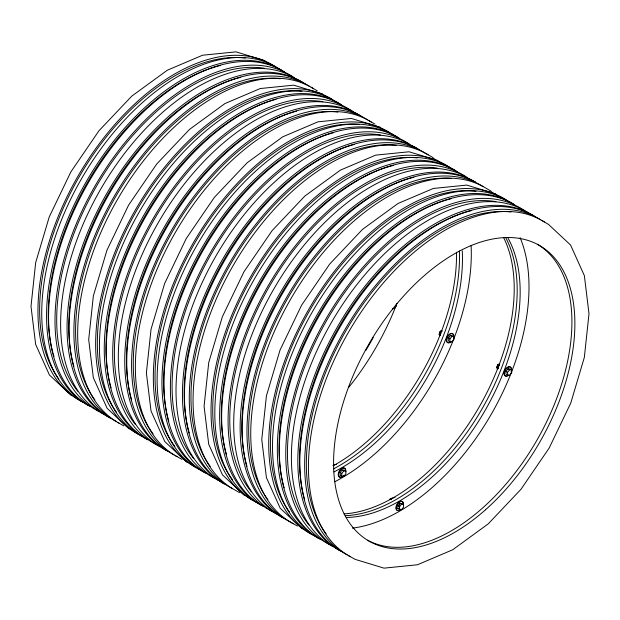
<?xml version="1.0" encoding="UTF-8"?>
<svg xmlns="http://www.w3.org/2000/svg" width="620" height="620" viewBox="0 0 620 620"><rect width="100%" height="100%" fill="white"/><g stroke="black" fill="none" stroke-linecap="round" stroke-linejoin="round"><path stroke-width="0.93" d="M439.921 335.653L439.138 334.529L440.316 331.491L441.889 330.584M497.612 368.962L496.829 367.838L498.007 364.8L499.581 363.886M340.155 472.541L342.201 469.999L344.247 470.185L345.875 471.123L345.875 473.85L343.829 476.393L341.783 476.207L340.155 475.269L340.155 472.541L341.783 473.479L341.783 476.207M448.26 338.071L450.298 335.529L452.344 335.707L453.972 336.644L453.972 339.373L451.926 341.915L449.88 341.736L448.26 340.798L448.26 338.071L449.88 339.008L449.88 341.736M341.783 473.479L343.829 470.936L345.875 471.123M449.88 339.008L451.926 336.466L453.972 336.644M397.854 505.85L399.892 503.308L401.938 503.494L403.566 504.432L403.566 507.152L401.52 509.694L399.474 509.516L397.854 508.578L397.854 505.85L399.474 506.788L399.474 509.516M505.951 371.38L507.997 368.838L510.035 369.016L511.663 369.954L511.663 372.682L509.617 375.224L507.571 375.046L505.951 374.108L505.951 371.38L507.571 372.318L507.571 375.046M399.474 506.788L401.52 504.246L403.566 504.432M507.571 372.318L509.617 369.776L511.663 369.954M333.002 465.512L334.575 464.597M389.91 499.271L392.266 497.907M392.871 308.489L394.235 308.605L396.281 306.063L396.281 304.25M340.155 475.269L341.519 475.393M397.854 508.578L399.892 508.757M264.903 60.659L236.011 51.855L202.585 55.219L167.307 70.223L131.797 96.108L99.006 130.719L70.85 171.926L49.243 216.915L35.666 262.617L31 306.311L35.642 344.371L49.445 374.999L71.517 395.614M322.594 93.969L293.702 85.165L260.276 88.528L224.998 103.532L189.495 129.417L156.705 164.029L128.542 205.236L106.942 250.224L93.356 295.926L88.691 339.621L93.333 377.673L107.136 408.309L129.208 428.924M380.285 127.27L351.393 118.467L317.967 121.83L282.689 136.842L247.186 162.727L214.396 197.338L186.233 238.545L164.633 283.534L151.048 329.236L146.382 372.93L151.024 410.982L164.827 441.611L186.899 462.233M437.976 160.58L409.084 151.776L375.658 155.139L340.38 170.143L304.877 196.036L272.087 230.648L243.931 271.854L222.324 316.843L208.738 362.545L204.073 406.239L208.723 444.292L222.518 474.92L244.59 495.543M495.667 193.889L466.775 185.085L433.349 188.449L398.071 203.453L362.568 229.338L329.778 263.957L301.622 305.156L280.015 350.145L266.429 395.854L261.764 439.549L266.414 477.601L280.209 508.229L302.281 528.845M182.024 459.42L175.437 455.708M239.715 492.729L233.128 489.017A193.471 111.701 -60 0 1 233.942 264.213A193.471 111.701 -60 0 1 428.203 154.876M297.406 526.031L290.819 522.327M311.209 87.304L317.238 90.784M368.908 120.606L374.929 124.085M426.599 153.915L432.621 157.395M490.319 190.704L484.29 187.225A193.471 111.701 -60 0 0 289.61 301.033A193.471 111.701 -60 0 0 293.276 523.675M541.981 220.534L548.483 224.386L570.555 245.001L584.358 275.629L589 313.689L584.335 357.384L570.757 403.085L549.15 448.074L520.994 489.281L488.204 523.892L452.693 549.777L417.415 564.781L383.989 568.145L355.097 559.341L348.51 555.636M450.298 335.529L451.926 336.466M507.997 368.838L509.617 369.776M498.007 364.8L499.425 365.622M439.138 334.529L440.557 335.35M496.829 367.838L498.248 368.66M342.201 469.999L343.829 470.936M399.892 503.308L401.52 504.246M117.746 422.398L123.767 425.878M490.792 191.076L493.597 193.68M433.101 157.767L435.907 160.371M441.781 330.879A2.155 1.24 -60 0 0 439.657 332.522A2.155 1.24 -60 0 0 440.022 334.761A2.155 1.24 -60 0 1 440.518 331.739M439.875 334.172A1.798 1.039 -60 0 1 439.836 333.072M439.991 332.646A1.798 1.039 -60 0 1 440.495 331.871M441.146 331.367A1.798 1.039 -60 0 1 441.758 331.274M439.797 334.242A1.798 1.039 -60 0 1 439.968 332.08A1.798 1.039 -60 0 1 441.758 331.251M440.897 331.382A2.155 1.24 -60 0 1 441.68 331.01M440.471 332.382A1.798 1.039 -60 0 0 440.246 332.793A2.155 1.24 -60 0 1 440.433 332.32M441.549 331.281A2.155 1.24 -60 0 1 441.936 331.158M449.105 338.412A1.798 1.039 -60 0 1 449.26 337.985M451.236 341.76A5.138 2.968 -60 0 1 446.664 340.349A5.138 2.968 -60 0 1 451.236 333.653A5.138 2.968 -60 0 1 453.437 338.528M448.973 342.628A5.138 2.968 -60 0 1 447.346 336.544A5.138 2.968 -60 0 1 453.421 334.916M450.856 341.535A5.138 2.968 -60 0 1 449.911 342.224M440.115 335.342A5.138 2.968 -60 0 1 441.06 332.917M459.381 251.022A170.632 98.51 -60 0 1 333.614 468.86M267.91 499.736A191.069 110.314 -60 0 1 287.432 298.817A191.069 110.314 -60 0 1 451.321 178.483M290.331 521.916A193.471 111.701 -60 0 1 286.626 297.445A193.471 111.701 -60 0 1 482.903 186.496M284.673 518.707A193.471 111.701 -60 0 1 281 296.065A193.471 111.701 -60 0 1 475.68 182.257M246.977 466.349A191.069 110.314 -60 0 1 281.403 293.485A191.069 110.314 -60 0 1 413.889 177.25M281.829 517.103A193.471 111.701 -60 0 1 280.201 292.795A193.471 111.701 -60 0 1 475.276 182.055M276.233 513.833A193.471 111.701 -60 0 1 272.56 291.191A193.471 111.701 -60 0 1 467.24 177.382M251.426 491.9A191.069 110.314 -60 0 1 268.94 287.223A191.069 110.314 -60 0 1 437.278 168.167M271.444 511.012A193.471 111.701 -60 0 1 268.142 285.836A193.471 111.701 -60 0 1 464.799 176.103M263.345 506.432A193.471 111.701 -60 0 1 262.121 281.418A193.471 111.701 -60 0 1 457.583 171.88M226.486 454.514A191.069 110.314 -60 0 1 260.904 281.651A191.069 110.314 -60 0 1 393.398 165.416M261.338 505.269A193.471 111.701 -60 0 1 259.703 280.961A193.471 111.701 -60 0 1 454.778 170.221M256.517 502.487A193.471 111.701 -60 0 1 254.882 278.178A193.471 111.701 -60 0 1 449.957 167.439M232.562 479.771A191.069 110.314 -60 0 1 251.898 277.38A191.069 110.314 -60 0 1 417.33 157.93M253.557 500.743A193.471 111.701 -60 0 1 251.092 275.993A193.471 111.701 -60 0 1 446.966 165.749M503.618 237.6A170.632 98.51 -60 0 1 478.88 407.503A170.632 98.51 -60 0 1 344.108 513.879M505.726 237.654A170.632 98.51 -60 0 1 481.849 409.216A170.632 98.51 -60 0 1 345.216 515.677M462.264 250.767A170.632 98.51 -60 0 1 333.955 471.929M471.115 245.582A183.063 105.695 -60 0 1 334.769 481.74M344.007 475.308A5.138 2.968 -60 0 1 338.683 475.835A5.138 2.968 -60 0 1 342.194 468.526A5.138 2.968 -60 0 1 345.704 471.781M340.876 477.098A5.138 2.968 -60 0 1 339.241 471.022A5.138 2.968 -60 0 1 345.325 469.387M335.529 464.675A5.138 2.968 -60 0 1 336.466 464.279M177.064 456.622A193.471 111.701 -60 0 1 175.84 231.609A193.471 111.701 -60 0 1 371.303 122.062M153.109 433.899A191.069 110.314 -60 0 1 172.445 231.508A191.069 110.314 -60 0 1 337.885 112.065M174.112 454.871A193.471 111.701 -60 0 1 171.647 230.121A193.471 111.701 -60 0 1 367.521 119.877M168.454 451.647A193.471 111.701 -60 0 1 166.827 227.338A193.471 111.701 -60 0 1 361.902 116.599M131.595 399.729A191.069 110.314 -60 0 1 165.292 228.137A191.069 110.314 -60 0 1 296.523 111.143M166.447 450.492A193.471 111.701 -60 0 1 165.222 225.478A193.471 111.701 -60 0 1 360.685 115.932M160.022 446.78A193.471 111.701 -60 0 1 158.387 222.464A193.471 111.701 -60 0 1 353.462 111.724M135.424 424.529A191.069 110.314 -60 0 1 154.365 219.209A191.069 110.314 -60 0 1 322.857 101.703M156.899 444.811A193.471 111.701 -60 0 1 152.76 219.217A193.471 111.701 -60 0 1 350.199 110.011M147.963 439.82A193.471 111.701 -60 0 1 146.328 215.504A193.471 111.701 -60 0 1 341.403 104.765M111.104 387.895A191.069 110.314 -60 0 1 144.793 216.303A191.069 110.314 -60 0 1 276.024 99.316M146.785 439.1A193.471 111.701 -60 0 1 144.321 214.342A193.471 111.701 -60 0 1 340.194 104.098M141.127 435.875A193.471 111.701 -60 0 1 138.694 212.962A193.471 111.701 -60 0 1 332.971 99.859M116.591 412.37A191.069 110.314 -60 0 1 136.911 210.064A191.069 110.314 -60 0 1 301.948 91.318M139.012 434.55A193.471 111.701 -60 0 1 135.71 209.374A193.471 111.701 -60 0 1 332.374 99.642M497.418 367.923A2.155 1.24 -60 0 1 497.473 365.575A2.155 1.24 -60 0 1 499.472 364.18M497.565 367.482A1.798 1.039 -60 0 1 497.527 366.381M497.682 365.955A1.798 1.039 -60 0 1 498.186 365.172M498.503 364.878A1.798 1.039 -60 0 1 499.449 364.583A1.798 1.039 -60 0 0 497.659 365.389A1.798 1.039 -60 0 0 497.488 367.551M497.465 367.807A2.155 1.24 -60 0 1 497.728 365.722A2.155 1.24 -60 0 1 499.371 364.32M497.938 366.094A1.798 1.039 -60 0 1 498.162 365.684M499.092 364.824A1.798 1.039 -60 0 1 499.41 364.715M497.86 366.118A2.155 1.24 -60 0 1 498.124 365.63M498.844 364.831A2.155 1.24 -60 0 1 499.239 364.591M499.1 364.978A2.155 1.24 -60 0 1 499.495 364.731M508.927 375.069A5.138 2.968 -60 0 1 504.354 373.651A5.138 2.968 -60 0 1 508.927 366.963A5.138 2.968 -60 0 1 511.128 371.837M505.788 376.022A5.138 2.968 -60 0 1 505.393 369.288A5.138 2.968 -60 0 1 511.113 368.226M507.602 375.534A5.138 2.968 -60 0 1 506.664 375.929M497.806 368.644A5.138 2.968 -60 0 1 498.751 366.226M350.145 556.543A193.471 111.701 -60 0 1 348.913 331.529A193.471 111.701 -60 0 1 544.375 221.991M326.182 533.82A191.069 110.314 -60 0 1 345.526 331.437A191.069 110.314 -60 0 1 510.957 211.986M347.185 554.799A193.471 111.701 -60 0 1 344.72 330.049A193.471 111.701 -60 0 1 540.593 219.806M341.535 551.575A193.471 111.701 -60 0 1 340.31 326.562A193.471 111.701 -60 0 1 535.773 217.016M304.668 499.65A191.069 110.314 -60 0 1 339.094 326.794A191.069 110.314 -60 0 1 471.58 210.56M339.52 550.413A193.471 111.701 -60 0 1 338.295 325.399A193.471 111.701 -60 0 1 533.758 215.861M333.095 546.701A193.471 111.701 -60 0 1 332.281 320.982A193.471 111.701 -60 0 1 528.124 212.66M309.117 525.202A191.069 110.314 -60 0 1 327.035 319.835A191.069 110.314 -60 0 1 495.93 201.632M329.979 544.74A193.471 111.701 -60 0 1 325.833 319.137A193.471 111.701 -60 0 1 523.28 209.932M321.036 539.741A193.471 111.701 -60 0 1 319.409 315.425A193.471 111.701 -60 0 1 514.484 204.685M284.177 487.824A191.069 110.314 -60 0 1 318.595 314.96A191.069 110.314 -60 0 1 451.089 198.726M319.029 538.579A193.471 111.701 -60 0 1 317.804 313.565A193.471 111.701 -60 0 1 513.267 204.026M314.208 535.796A193.471 111.701 -60 0 1 312.573 311.488A193.471 111.701 -60 0 1 507.648 200.74M289.664 512.298A191.069 110.314 -60 0 1 310.387 309.295A191.069 110.314 -60 0 1 475.997 191.355M312.085 534.479A193.471 111.701 -60 0 1 308.791 309.295A193.471 111.701 -60 0 1 505.447 199.562M537.385 244.264A170.632 98.51 -60 0 1 536.982 440.099A170.632 98.51 -60 0 1 367.598 540.245M507.819 237.754A170.632 98.51 -60 0 1 484.825 410.936A170.632 98.51 -60 0 1 346.34 517.437M520.11 237.669A183.063 105.695 -60 0 1 491.087 414.555A183.063 105.695 -60 0 1 352.416 528.132M389.848 499.379A2.155 1.24 -60 0 1 391.654 498.813M389.825 499.511A1.798 1.039 -60 0 1 390.809 498.906M390.399 499.364A1.798 1.039 -60 0 1 391.05 499.054M390.104 499.526A2.155 1.24 -60 0 1 390.879 498.922M390.654 499.511A1.798 1.039 -60 0 1 390.98 499.302M398.854 505.765A1.798 1.039 -60 0 1 399.079 505.362M399.365 504.998A1.798 1.039 -60 0 1 399.683 504.703M400.822 509.539A5.138 2.968 -60 0 1 396.265 508.485A5.138 2.968 -60 0 1 400.202 501.665A5.138 2.968 -60 0 1 403.395 505.091M397.691 510.493A5.138 2.968 -60 0 1 397.296 503.758A5.138 2.968 -60 0 1 403.015 502.696M393.219 497.984A5.138 2.968 -60 0 1 395.033 497.496M119.373 423.313A193.471 111.701 -60 0 1 118.149 198.299A193.471 111.701 -60 0 1 313.612 88.753M94.829 399.807A191.069 110.314 -60 0 1 115.157 197.509A191.069 110.314 -60 0 1 280.194 78.756M116.421 421.561A193.471 111.701 -60 0 1 113.956 196.811A193.471 111.701 -60 0 1 309.829 86.568M110.763 418.345A193.471 111.701 -60 0 1 109.538 193.324A193.471 111.701 -60 0 1 305.001 83.785M73.904 366.42A191.069 110.314 -60 0 1 108.322 193.564A191.069 110.314 -60 0 1 240.816 77.322M109.585 417.624A193.471 111.701 -60 0 1 106.718 193.572A193.471 111.701 -60 0 1 302.196 82.127M103.153 413.912A193.471 111.701 -60 0 1 99.487 191.27A193.471 111.701 -60 0 1 294.167 77.461M77.733 391.22A191.069 110.314 -60 0 1 96.27 186.605A191.069 110.314 -60 0 1 264.205 68.239M98.363 411.091A193.471 111.701 -60 0 1 95.48 185.202A193.471 111.701 -60 0 1 292.508 76.702M90.272 406.511A193.471 111.701 -60 0 1 89.048 181.497A193.471 111.701 -60 0 1 284.51 71.951M53.986 356.547A191.069 110.314 -60 0 1 53.134 353.601M52.863 352.61A191.069 110.314 -60 0 1 88.559 180.467A191.069 110.314 -60 0 1 220.317 65.495M88.265 405.348A193.471 111.701 -60 0 1 87.032 180.335A193.471 111.701 -60 0 1 282.495 70.796M83.436 402.566A193.471 111.701 -60 0 1 81.809 178.25A193.471 111.701 -60 0 1 276.884 67.51M58.892 379.06A191.069 110.314 -60 0 1 79.623 176.065A191.069 110.314 -60 0 1 245.226 58.125M81.321 401.249A193.471 111.701 -60 0 1 78.019 176.065A193.471 111.701 -60 0 1 274.683 66.332M393.545 308.45A5.138 2.968 -60 0 1 392.599 309.132M210.219 466.426A191.069 110.314 -60 0 1 230.942 263.43A191.069 110.314 -60 0 1 396.544 145.491M232.639 488.607A193.471 111.701 -60 0 1 229.338 263.43A193.471 111.701 -60 0 1 426.002 153.698M224.517 484.05A193.471 111.701 -60 0 1 225.331 259.245A193.471 111.701 -60 0 1 419.593 149.908M189.286 433.039A191.069 110.314 -60 0 1 222.983 261.438A191.069 110.314 -60 0 1 354.214 144.452M224.138 483.794A193.471 111.701 -60 0 1 222.51 259.486A193.471 111.701 -60 0 1 417.586 148.746M217.713 480.082A193.471 111.701 -60 0 1 215.272 257.176A193.471 111.701 -60 0 1 409.549 144.073M193.734 458.591A191.069 110.314 -60 0 1 211.653 253.216A191.069 110.314 -60 0 1 380.548 135.013M214.597 478.121A193.471 111.701 -60 0 1 210.048 253.231A193.471 111.701 -60 0 1 407.107 142.794M205.654 473.122A193.471 111.701 -60 0 1 204.019 248.814A193.471 111.701 -60 0 1 399.094 138.074M168.795 421.205A191.069 110.314 -60 0 1 202.484 249.612A191.069 110.314 -60 0 1 333.715 132.618M203.647 471.967A193.471 111.701 -60 0 1 202.012 247.651A193.471 111.701 -60 0 1 397.087 136.911M198.826 469.177A193.471 111.701 -60 0 1 197.594 244.164A193.471 111.701 -60 0 1 393.057 134.625M174.863 446.462A191.069 110.314 -60 0 1 194.207 244.071A191.069 110.314 -60 0 1 359.639 124.62M195.866 467.433A193.471 111.701 -60 0 1 193.401 242.684A193.471 111.701 -60 0 1 389.275 132.44M456.498 252.286A170.632 98.51 -60 0 1 333.265 465.729M373.209 337.582A170.632 98.51 -60 0 1 365.994 350.122M396.986 303.265A183.063 105.695 -60 0 1 348.897 387.167M485.46 509.811A170.632 98.51 -60 0 0 539.547 245.504A170.632 98.51 -60 0 0 337.691 424.499A170.632 98.51 -60 0 0 485.46 509.811"/></g></svg>
